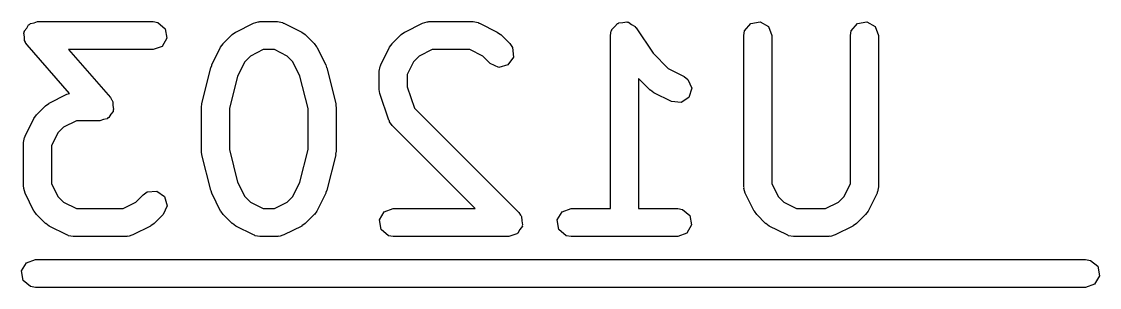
# Model space of a CAD drawing. Extents: x 54 to 297, y -260 to -31.
# Drawn here: x 86.68 to 92.45, y -177.25 to -175.83 of the extents above; entities that cross this region are included whole.
import ezdxf

# ---------------------------------------------------------------- set-up
doc = ezdxf.new("R2010")
doc.units = 0
doc.layers.add('BLACK', color=7, linetype='CONTINUOUS')

msp = doc.modelspace()

# ---------------------------------------------------------------- linework, layer by layer
at = {"layer": 'BLACK', "linetype": 'CONTINUOUS'}
for p, q in [((86.7193, -175.843), (86.7231, -175.838)), ((86.7231, -175.838), (86.7429, -175.834)), ((86.7429, -175.834), (86.7619, -175.827)), ((86.7619, -175.827), (87.381, -175.827)), ((87.381, -175.827), (87.4066, -175.832)), ((87.4066, -175.832), (87.4459, -175.865)), ((87.8236, -175.883), (87.9188, -175.835)), ((87.9188, -175.835), (87.9438, -175.828)), ((87.9438, -175.828), (87.9482, -175.829)), ((87.9482, -175.829), (87.9524, -175.827)), ((87.9524, -175.827), (88.0476, -175.827)), ((88.0476, -175.827), (88.0733, -175.832)), ((88.0733, -175.832), (88.0767, -175.835)), ((88.0767, -175.835), (88.0812, -175.835)), ((88.0812, -175.835), (88.1764, -175.883)), ((88.7284, -175.883), (88.8236, -175.835)), ((88.8236, -175.835), (88.8486, -175.828)), ((88.8486, -175.828), (88.8529, -175.829)), ((88.8529, -175.829), (88.8571, -175.827)), ((88.8571, -175.827), (89.0952, -175.827)), ((89.0952, -175.827), (89.1209, -175.832)), ((89.1209, -175.832), (89.1243, -175.835)), ((89.1243, -175.835), (89.1288, -175.835)), ((89.1288, -175.835), (89.224, -175.883)), ((89.8533, -175.854), (89.8673, -175.837)), ((89.8673, -175.837), (89.8715, -175.837)), ((89.8715, -175.837), (89.8746, -175.834)), ((89.8746, -175.834), (89.8963, -175.832)), ((89.8963, -175.832), (89.9178, -175.829)), ((89.9178, -175.829), (89.9215, -175.831)), ((89.9215, -175.831), (89.9258, -175.83)), ((89.9258, -175.83), (89.9434, -175.843)), ((90.5486, -175.877), (90.5815, -175.837)), ((90.5815, -175.837), (90.6321, -175.829)), ((90.6321, -175.829), (90.6765, -175.854)), ((91.12, -175.877), (91.153, -175.837)), ((91.153, -175.837), (91.2035, -175.829)), ((91.2035, -175.829), (91.2479, -175.854)), ((86.688, -175.889), (86.691, -175.884)), ((86.6916, -175.909), (86.688, -175.889)), ((86.6909, -175.878), (86.7036, -175.862)), ((86.691, -175.884), (86.6909, -175.878)), ((86.7036, -175.862), (86.7137, -175.845)), ((86.7137, -175.845), (86.7193, -175.843)), ((87.4459, -175.865), (87.4548, -175.915)), ((87.7565, -175.945), (87.8041, -175.897)), ((87.8041, -175.897), (87.8225, -175.884)), ((87.8225, -175.884), (87.8236, -175.883)), ((88.1764, -175.883), (88.1944, -175.896)), ((88.1944, -175.896), (88.1959, -175.897)), ((88.1959, -175.897), (88.2435, -175.945)), ((88.6613, -175.945), (88.7089, -175.897)), ((88.7089, -175.897), (88.7272, -175.884)), ((88.7272, -175.884), (88.7284, -175.883)), ((89.224, -175.883), (89.242, -175.896)), ((89.242, -175.896), (89.2435, -175.897)), ((89.2435, -175.897), (89.2911, -175.945)), ((89.8298, -175.902), (89.8343, -175.877)), ((89.8343, -175.877), (89.8371, -175.873)), ((89.8371, -175.873), (89.8375, -175.869)), ((89.8375, -175.869), (89.8533, -175.854)), ((89.9434, -175.843), (89.9622, -175.854)), ((89.9622, -175.854), (89.9637, -175.858)), ((89.9637, -175.858), (89.9672, -175.861)), ((89.9672, -175.861), (90.0583, -175.997)), ((90.544, -175.902), (90.5486, -175.877)), ((90.6765, -175.854), (90.694, -175.902)), ((91.1155, -175.902), (91.12, -175.877)), ((91.2479, -175.854), (91.2655, -175.902)), ((86.692, -175.929), (86.6916, -175.909)), ((86.6964, -175.937), (86.692, -175.929)), ((86.697, -175.94), (86.6964, -175.937)), ((86.6996, -175.942), (86.697, -175.94)), ((86.7055, -175.952), (86.6996, -175.942)), ((86.9332, -176.212), (86.7055, -175.952)), ((87.4548, -175.915), (87.4292, -175.96)), ((87.7424, -175.964), (87.7558, -175.946)), ((87.7558, -175.946), (87.7565, -175.945)), ((88.2435, -175.945), (88.2564, -175.963)), ((88.6472, -175.964), (88.6606, -175.946)), ((88.6606, -175.946), (88.6613, -175.945)), ((89.2911, -175.945), (89.3061, -175.966)), ((89.8298, -176.827), (89.8298, -175.902)), ((90.544, -176.712), (90.544, -175.902)), ((90.694, -175.902), (90.694, -176.694)), ((91.1155, -176.694), (91.1155, -175.902)), ((91.2655, -175.902), (91.2655, -176.712)), ((87.381, -175.977), (86.9272, -175.977)), ((86.9272, -175.977), (87.1517, -176.234)), ((87.4292, -175.96), (87.381, -175.977)), ((87.6948, -176.059), (87.7424, -175.964)), ((87.9016, -176.012), (87.8712, -176.042)), ((87.9701, -175.977), (87.9016, -176.012)), ((88.0299, -175.977), (87.9701, -175.977)), ((88.0984, -176.012), (88.0299, -175.977)), ((88.1288, -176.042), (88.0984, -176.012)), ((88.2564, -175.963), (88.2576, -175.964)), ((88.2576, -175.964), (88.3052, -176.059)), ((88.5996, -176.059), (88.6472, -175.964)), ((88.8063, -176.012), (88.7759, -176.042)), ((88.8748, -175.977), (88.8063, -176.012)), ((89.0775, -175.977), (88.8748, -175.977)), ((89.146, -176.012), (89.0775, -175.977)), ((89.1851, -176.051), (89.146, -176.012)), ((89.3061, -175.966), (89.3105, -176.017)), ((90.0583, -175.997), (90.1397, -176.079)), ((87.6891, -176.075), (87.6944, -176.063)), ((87.6944, -176.063), (87.6948, -176.059)), ((87.8712, -176.042), (87.8327, -176.119)), ((88.1673, -176.119), (88.1288, -176.042)), ((88.3052, -176.059), (88.3089, -176.072)), ((88.5917, -176.093), (88.5962, -176.067)), ((88.5962, -176.067), (88.5991, -176.064)), ((88.5991, -176.064), (88.5996, -176.059)), ((88.7759, -176.042), (88.7417, -176.111)), ((89.2316, -176.072), (89.1851, -176.051)), ((89.2811, -176.059), (89.2316, -176.072)), ((89.3105, -176.017), (89.2811, -176.059)), ((87.6415, -176.265), (87.6891, -176.075)), ((87.8327, -176.119), (87.7893, -176.293)), ((88.2107, -176.293), (88.1673, -176.119)), ((88.3089, -176.072), (88.3109, -176.075)), ((88.3109, -176.075), (88.3585, -176.265)), ((88.5917, -176.188), (88.5917, -176.093)), ((88.7417, -176.111), (88.7417, -176.176)), ((90.1397, -176.079), (90.224, -176.121)), ((90.224, -176.121), (90.2449, -176.137)), ((88.7417, -176.176), (88.7798, -176.29)), ((90.0422, -176.194), (89.9798, -176.131)), ((89.9798, -176.131), (89.9798, -176.827)), ((90.2449, -176.137), (90.2653, -176.184)), ((90.2653, -176.184), (90.2507, -176.233)), ((86.8236, -176.264), (86.9188, -176.216)), ((86.9188, -176.216), (86.9332, -176.212)), ((87.1517, -176.234), (87.1575, -176.244)), ((88.5922, -176.19), (88.5917, -176.188)), ((88.5955, -176.212), (88.5922, -176.19)), ((88.6431, -176.355), (88.5955, -176.212)), ((90.0437, -176.194), (90.0422, -176.194)), ((90.0617, -176.208), (90.0437, -176.194)), ((90.1569, -176.255), (90.0617, -176.208)), ((90.2507, -176.233), (90.2079, -176.261)), ((86.7565, -176.326), (86.8041, -176.278)), ((86.8041, -176.278), (86.8225, -176.265)), ((86.8225, -176.265), (86.8236, -176.264)), ((87.1575, -176.244), (87.1602, -176.246)), ((87.1602, -176.246), (87.1607, -176.249)), ((87.1607, -176.249), (87.1652, -176.256)), ((87.1652, -176.256), (87.1656, -176.276)), ((87.1656, -176.276), (87.1691, -176.296)), ((87.1691, -176.296), (87.1661, -176.302)), ((87.6393, -176.283), (87.6419, -176.269)), ((87.6393, -176.521), (87.6393, -176.283)), ((87.6419, -176.269), (87.6415, -176.265)), ((87.7893, -176.293), (87.7893, -176.512)), ((88.2107, -176.512), (88.2107, -176.293)), ((88.3585, -176.265), (88.3595, -176.28)), ((88.3595, -176.28), (88.3607, -176.283)), ((88.3607, -176.283), (88.3607, -176.521)), ((88.7798, -176.29), (89.3387, -176.849)), ((90.2079, -176.261), (90.1569, -176.255)), ((86.6948, -176.44), (86.7424, -176.345)), ((86.7424, -176.345), (86.7558, -176.327)), ((86.7558, -176.327), (86.7565, -176.326)), ((86.9701, -176.358), (86.9016, -176.393)), ((87.0952, -176.358), (86.9701, -176.358)), ((87.1142, -176.351), (87.0952, -176.358)), ((87.1341, -176.347), (87.1142, -176.351)), ((87.1378, -176.343), (87.1341, -176.347)), ((87.1434, -176.341), (87.1378, -176.343)), ((87.1536, -176.323), (87.1434, -176.341)), ((87.1662, -176.308), (87.1536, -176.323)), ((87.1661, -176.302), (87.1662, -176.308)), ((88.6459, -176.358), (88.6431, -176.355)), ((88.6463, -176.363), (88.6459, -176.358)), ((86.9016, -176.393), (86.8712, -176.423)), ((88.6613, -176.384), (88.6463, -176.363)), ((89.1046, -176.827), (88.6613, -176.384)), ((86.6869, -176.474), (86.6914, -176.448)), ((86.6869, -176.712), (86.6869, -176.474)), ((86.6914, -176.448), (86.6943, -176.445)), ((86.6943, -176.445), (86.6948, -176.44)), ((86.8712, -176.423), (86.8369, -176.492)), ((86.8369, -176.492), (86.8369, -176.694)), ((87.6405, -176.525), (87.6393, -176.521)), ((87.6415, -176.54), (87.6405, -176.525)), ((87.7893, -176.512), (87.8327, -176.686)), ((88.1673, -176.686), (88.2107, -176.512)), ((88.3607, -176.521), (88.3581, -176.536)), ((87.6891, -176.73), (87.6415, -176.54)), ((88.3585, -176.54), (88.3109, -176.73)), ((88.3581, -176.536), (88.3585, -176.54)), ((86.8369, -176.694), (86.8712, -176.763)), ((87.8327, -176.686), (87.8712, -176.763)), ((88.1288, -176.763), (88.1673, -176.686)), ((90.694, -176.694), (90.7283, -176.763)), ((91.0812, -176.763), (91.1155, -176.694)), ((86.6884, -176.716), (86.6869, -176.712)), ((86.6874, -176.72), (86.6884, -176.716)), ((86.6948, -176.745), (86.6874, -176.72)), ((86.7424, -176.841), (86.6948, -176.745)), ((86.8712, -176.763), (86.9016, -176.793)), ((87.2889, -176.793), (87.3279, -176.754)), ((87.3279, -176.754), (87.3493, -176.739)), ((87.3493, -176.739), (87.4004, -176.735)), ((87.4004, -176.735), (87.4424, -176.764)), ((87.6911, -176.733), (87.6891, -176.73)), ((87.6948, -176.745), (87.6911, -176.733)), ((87.7424, -176.841), (87.6948, -176.745)), ((87.8712, -176.763), (87.9016, -176.793)), ((88.0984, -176.793), (88.1288, -176.763)), ((88.3052, -176.745), (88.2576, -176.841)), ((88.3056, -176.742), (88.3052, -176.745)), ((88.3109, -176.73), (88.3056, -176.742)), ((90.5456, -176.716), (90.544, -176.712)), ((90.5445, -176.72), (90.5456, -176.716)), ((90.552, -176.745), (90.5445, -176.72)), ((90.5996, -176.841), (90.552, -176.745)), ((90.7283, -176.763), (90.7587, -176.793)), ((91.0508, -176.793), (91.0812, -176.763)), ((91.2576, -176.745), (91.2099, -176.841)), ((91.2581, -176.741), (91.2576, -176.745)), ((91.261, -176.738), (91.2581, -176.741)), ((91.2655, -176.712), (91.261, -176.738)), ((86.9016, -176.793), (86.9701, -176.827)), ((87.2204, -176.827), (87.2889, -176.793)), ((87.4557, -176.814), (87.434, -176.86)), ((87.4424, -176.764), (87.4557, -176.814)), ((87.9016, -176.793), (87.9701, -176.827)), ((88.0299, -176.827), (88.0984, -176.793)), ((90.7587, -176.793), (90.8272, -176.827)), ((90.9823, -176.827), (91.0508, -176.793)), ((86.7436, -176.842), (86.7424, -176.841)), ((86.7565, -176.86), (86.7436, -176.842)), ((86.8041, -176.908), (86.7565, -176.86)), ((86.9701, -176.827), (87.2204, -176.827)), ((87.434, -176.86), (87.3864, -176.908)), ((87.7436, -176.842), (87.7424, -176.841)), ((87.7565, -176.86), (87.7436, -176.842)), ((87.8041, -176.908), (87.7565, -176.86)), ((87.9701, -176.827), (88.0299, -176.827)), ((88.2435, -176.86), (88.1959, -176.908)), ((88.2442, -176.859), (88.2435, -176.86)), ((88.2576, -176.841), (88.2442, -176.859)), ((88.5928, -176.889), (88.6185, -176.845)), ((88.6185, -176.845), (88.6667, -176.827)), ((88.6667, -176.827), (89.1046, -176.827)), ((89.3387, -176.849), (89.3481, -176.863)), ((89.3481, -176.863), (89.3507, -176.865)), ((89.3507, -176.865), (89.351, -176.867)), ((89.351, -176.867), (89.3537, -176.871)), ((89.3537, -176.871), (89.3557, -176.893)), ((89.5452, -176.889), (89.5708, -176.845)), ((89.5708, -176.845), (89.619, -176.827)), ((89.619, -176.827), (89.8298, -176.827)), ((89.9798, -176.827), (90.1905, -176.827)), ((90.1905, -176.827), (90.2161, -176.832)), ((90.2161, -176.832), (90.2554, -176.865)), ((90.2554, -176.865), (90.2643, -176.915)), ((90.6008, -176.842), (90.5996, -176.841)), ((90.6136, -176.86), (90.6008, -176.842)), ((90.6613, -176.908), (90.6136, -176.86)), ((90.8272, -176.827), (90.9823, -176.827)), ((91.1959, -176.86), (91.1483, -176.908)), ((91.1966, -176.859), (91.1959, -176.86)), ((91.2099, -176.841), (91.1966, -176.859)), ((86.8056, -176.908), (86.8041, -176.908)), ((86.8236, -176.922), (86.8056, -176.908)), ((86.9188, -176.969), (86.8236, -176.922)), ((87.3669, -176.922), (87.2716, -176.969)), ((87.368, -176.921), (87.3669, -176.922)), ((87.3864, -176.908), (87.368, -176.921)), ((87.8056, -176.908), (87.8041, -176.908)), ((87.8236, -176.922), (87.8056, -176.908)), ((87.9188, -176.969), (87.8236, -176.922)), ((88.1764, -176.922), (88.0812, -176.969)), ((88.1775, -176.921), (88.1764, -176.922)), ((88.1959, -176.908), (88.1775, -176.921)), ((88.6017, -176.94), (88.5928, -176.889)), ((89.3582, -176.922), (89.3452, -176.94)), ((89.3557, -176.893), (89.3596, -176.915)), ((89.3596, -176.915), (89.3579, -176.918)), ((89.3579, -176.918), (89.3582, -176.922)), ((89.5541, -176.94), (89.5452, -176.889)), ((90.2643, -176.915), (90.2387, -176.96)), ((90.6627, -176.908), (90.6613, -176.908)), ((90.6807, -176.922), (90.6627, -176.908)), ((90.776, -176.969), (90.6807, -176.922)), ((91.1288, -176.922), (91.0335, -176.969)), ((91.1299, -176.921), (91.1288, -176.922)), ((91.1483, -176.908), (91.1299, -176.921)), ((86.9233, -176.97), (86.9188, -176.969)), ((86.9267, -176.973), (86.9233, -176.97)), ((86.9524, -176.977), (86.9267, -176.973)), ((87.2381, -176.977), (86.9524, -176.977)), ((87.2423, -176.976), (87.2381, -176.977)), ((87.2467, -176.977), (87.2423, -176.976)), ((87.2716, -176.969), (87.2467, -176.977)), ((87.9233, -176.97), (87.9188, -176.969)), ((87.9267, -176.973), (87.9233, -176.97)), ((87.9524, -176.977), (87.9267, -176.973)), ((88.0476, -176.977), (87.9524, -176.977)), ((88.0518, -176.976), (88.0476, -176.977)), ((88.0562, -176.977), (88.0518, -176.976)), ((88.0812, -176.969), (88.0562, -176.977)), ((88.641, -176.973), (88.6017, -176.94)), ((88.6667, -176.977), (88.641, -176.973)), ((89.2857, -176.977), (88.6667, -176.977)), ((89.3069, -176.97), (89.2857, -176.977)), ((89.3287, -176.964), (89.3069, -176.97)), ((89.3307, -176.961), (89.3287, -176.964)), ((89.3339, -176.96), (89.3307, -176.961)), ((89.3452, -176.94), (89.3339, -176.96)), ((89.5934, -176.973), (89.5541, -176.94)), ((89.619, -176.977), (89.5934, -176.973)), ((90.1905, -176.977), (89.619, -176.977)), ((90.2387, -176.96), (90.1905, -176.977)), ((90.7804, -176.97), (90.776, -176.969)), ((90.7839, -176.973), (90.7804, -176.97)), ((90.8095, -176.977), (90.7839, -176.973)), ((91, -176.977), (90.8095, -176.977)), ((91.0042, -176.976), (91, -176.977)), ((91.0086, -176.977), (91.0042, -176.976)), ((91.0335, -176.969), (91.0086, -176.977)), ((86.7018, -177.118), (86.75, -177.1)), ((86.75, -177.1), (92.375, -177.1)), ((92.375, -177.1), (92.4007, -177.105)), ((92.4007, -177.105), (92.44, -177.137)), ((86.6761, -177.162), (86.7018, -177.118)), ((86.685, -177.213), (86.6761, -177.162)), ((92.44, -177.137), (92.4489, -177.188)), ((86.7243, -177.245), (86.685, -177.213)), ((92.4489, -177.188), (92.4232, -177.232)), ((86.75, -177.25), (86.7243, -177.245)), ((92.375, -177.25), (86.75, -177.25)), ((92.4232, -177.232), (92.375, -177.25))]:
    msp.add_line(p, q, dxfattribs=at)

doc.saveas('drawing.dxf')
